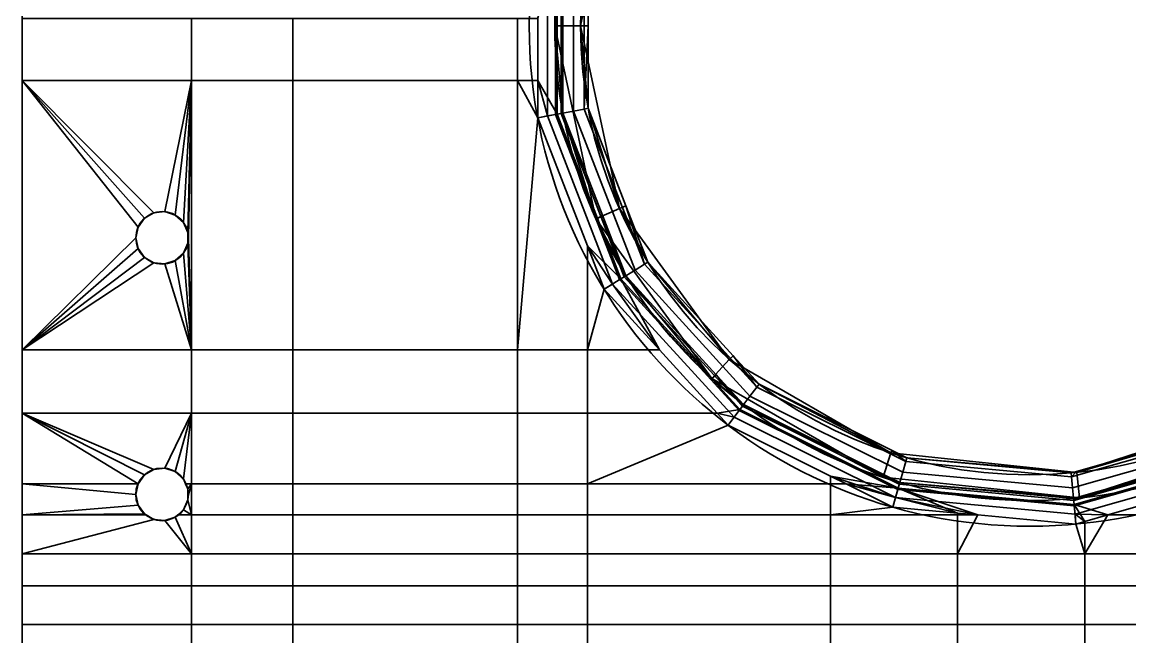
# Model space of a CAD drawing. Header units: millimetres. Extents: x 0 to 430, y 0 to 190.
# Drawn here: x 1.5 to 87.8, y 47.4 to 95.3 of the extents above; entities that cross this region are included whole.
import ezdxf

# ---------------------------------------------------------------- set-up
doc = ezdxf.new("R2010")
doc.units = ezdxf.units.MM
doc.layers.add('1', color=7, linetype='Continuous', true_color=0xffffff)

# ---------------------------------------------------------------- blocks, each defined once
blk = doc.blocks.new('UG_SURFACE_001')
at = {"layer": '1', "color": 252, "linetype": 'Continuous', "lineweight": 35}
for points in [[(43.629996, 101.798736, 5.5), (43.000001, 94.999999, 11.5), (46.198819, 110.049255, 11.5)], [(46.198819, 110.049255, 11.5), (43.000001, 94.999999, 11.5), (45.000002, 94.999999, 11.5), (48.02591, 109.235786, 11.5)], [(48.02591, 109.235786, 11.5), (45.000002, 94.999999, 11.5), (45.59594, 101.431236, 5.5)], [(42.416383, 87.974407, 3.652241), (42.416383, 102.025598, 3.652241), (41.664049, 95.571034, 3.5), (41.664049, 90.742782, 3.5)], [(41.664049, 90.742782, 1.5), (41.664049, 95.571034, 1.5), (43.16872, 101.884961, 1.804482), (43.16872, 88.115044, 1.804482)], [(43.054182, 88.093631, 4.085787), (43.054182, 101.906367, 4.085787), (42.416383, 102.025598, 3.652241), (42.416383, 87.974407, 3.652241)], [(43.480348, 88.173293, 4.734633), (43.480348, 101.826705, 4.734633), (43.054182, 101.906367, 4.085787), (43.054182, 88.093631, 4.085787)], [(43.16872, 88.115044, 1.804482), (43.16872, 101.884961, 1.804482), (44.444315, 101.646513, 2.671573), (44.444315, 88.353492, 2.671573)], [(43.629996, 101.798736, 5.5), (43.629996, 94.999999, 5.5), (43.000001, 94.999999, 11.5)], [(43.629996, 94.999999, 5.5), (43.629996, 101.798736, 5.5), (43.480348, 101.826705, 4.734633), (43.480348, 88.173293, 4.734633)], [(44.444315, 88.353492, 2.671573), (44.444315, 101.646513, 2.671573), (45.296643, 101.487182, 3.969266), (45.296643, 88.512816, 3.969266)], [(45.000002, 94.999999, 11.5), (45.59594, 94.999999, 5.5), (45.59594, 101.431236, 5.5)], [(45.296643, 88.512816, 3.969266), (45.296643, 101.487182, 3.969266), (45.59594, 101.431236, 5.5), (45.59594, 94.999999, 5.5)], [(14.704899, 95.571034, 3.5), (1.5, 95.571034, 3.5), (1.5, 90.742782, 3.5), (14.704899, 90.742782, 3.5)], [(14.704899, 90.742782, 1.5), (1.5, 90.742782, 1.5), (1.5, 95.571034, 1.5), (14.704899, 95.571034, 1.5)], [(1.5, 90.742782, 3.5), (1.5, 95.571034, 3.5), (1.5, 95.571034, 1.5), (1.5, 90.742782, 1.5)], [(22.593468, 95.571034, 3.5), (14.704899, 95.571034, 3.5), (14.704899, 90.742782, 3.5), (22.593468, 90.742782, 3.5)], [(22.593468, 90.742782, 1.5), (14.704899, 90.742782, 1.5), (14.704899, 95.571034, 1.5), (22.593468, 95.571034, 1.5)], [(40.102527, 95.571034, 3.5), (22.593468, 95.571034, 3.5), (22.593468, 90.742782, 3.5), (40.102527, 90.742782, 3.5)], [(40.102527, 90.742782, 1.5), (22.593468, 90.742782, 1.5), (22.593468, 95.571034, 1.5), (40.102527, 95.571034, 1.5)], [(41.664049, 95.571034, 3.5), (40.102527, 95.571034, 3.5), (40.102527, 90.742782, 3.5), (41.664049, 90.742782, 3.5)], [(41.664049, 90.742782, 1.5), (40.102527, 90.742782, 1.5), (40.102527, 95.571034, 1.5), (41.664049, 95.571034, 1.5)], [(46.198819, 79.950742, 11.5), (43.000001, 94.999999, 11.5), (43.629996, 88.20127, 5.5)], [(43.000001, 94.999999, 11.5), (43.629996, 94.999999, 5.5), (43.629996, 88.20127, 5.5)], [(48.02591, 80.764219, 11.5), (45.000002, 94.999999, 11.5), (43.000001, 94.999999, 11.5), (46.198819, 79.950742, 11.5)], [(43.480348, 88.173293, 4.734633), (43.629996, 88.20127, 5.5), (43.629996, 94.999999, 5.5)], [(45.59594, 88.568769, 5.5), (45.000002, 94.999999, 11.5), (48.02591, 80.764219, 11.5)], [(45.59594, 88.568769, 5.5), (45.59594, 94.999999, 5.5), (45.000002, 94.999999, 11.5)], [(45.59594, 94.999999, 5.5), (45.59594, 88.568769, 5.5), (45.296643, 88.512816, 3.969266)], [(1.5, 90.742782, 3.5), (11.032252, 79.998709, 3.5), (11.770484, 80.424927, 3.5)], [(1.5, 90.742782, 3.5), (1.5, 69.739752, 3.5), (10.353969, 78.475259, 3.5), (10.531201, 79.309069, 3.5)], [(11.770484, 80.424927, 3.5), (12.618252, 80.514029, 3.5), (14.704899, 90.742782, 3.5), (1.5, 90.742782, 3.5)], [(10.531201, 79.309069, 3.5), (11.032252, 79.998709, 3.5), (1.5, 90.742782, 3.5)], [(1.5, 90.742782, 1.5), (14.704899, 90.742782, 1.5), (12.618252, 80.514029, 1.5), (11.770484, 80.424927, 1.5)], [(1.5, 90.742782, 1.5), (11.032252, 79.998709, 1.5), (10.531201, 79.309069, 1.5)], [(11.770484, 80.424927, 1.5), (11.032252, 79.998709, 1.5), (1.5, 90.742782, 1.5)], [(10.531201, 79.309069, 1.5), (10.353969, 78.475259, 1.5), (1.5, 69.739752, 1.5), (1.5, 90.742782, 1.5)], [(1.5, 69.739752, 3.5), (1.5, 90.742782, 3.5), (1.5, 90.742782, 1.5), (1.5, 69.739752, 1.5)], [(12.618252, 80.514029, 3.5), (13.428969, 80.250613, 3.5), (14.704899, 90.742782, 3.5)], [(14.704899, 90.742782, 1.5), (13.428969, 80.250613, 1.5), (12.618252, 80.514029, 1.5)], [(14.704899, 90.742782, 3.5), (13.428969, 80.250613, 3.5), (14.062454, 79.680219, 3.5)], [(14.062454, 79.680219, 1.5), (13.428969, 80.250613, 1.5), (14.704899, 90.742782, 1.5)], [(14.062454, 79.680219, 3.5), (14.409171, 78.901477, 3.5), (14.704899, 90.742782, 3.5)], [(14.409171, 78.901477, 1.5), (14.062454, 79.680219, 1.5), (14.704899, 90.742782, 1.5)], [(14.704899, 69.739752, 3.5), (14.704899, 90.742782, 3.5), (14.409171, 78.901477, 3.5), (14.409171, 78.049041, 3.5)], [(14.453969, 78.475259, 1.5), (14.409171, 78.901477, 1.5), (14.704899, 90.742782, 1.5)], [(14.704899, 90.742782, 1.5), (14.704899, 69.739752, 1.5), (14.453969, 78.475259, 1.5)], [(22.593468, 90.742782, 3.5), (14.704899, 90.742782, 3.5), (14.704899, 69.739752, 3.5), (22.593468, 69.739752, 3.5)], [(22.593468, 69.739752, 1.5), (14.704899, 69.739752, 1.5), (14.704899, 90.742782, 1.5), (22.593468, 90.742782, 1.5)], [(40.102527, 90.742782, 3.5), (22.593468, 90.742782, 3.5), (22.593468, 69.739752, 3.5), (40.102527, 69.739752, 3.5)], [(40.102527, 69.739752, 1.5), (22.593468, 69.739752, 1.5), (22.593468, 90.742782, 1.5), (40.102527, 90.742782, 1.5)], [(41.664049, 87.83377, 3.5), (40.102527, 90.742782, 3.5), (40.102527, 69.739752, 3.5)], [(41.664049, 87.83377, 3.5), (41.664049, 90.742782, 3.5), (40.102527, 90.742782, 3.5)], [(40.102527, 69.739752, 1.5), (40.102527, 90.742782, 1.5), (41.664049, 87.83377, 1.5)], [(40.102527, 90.742782, 1.5), (41.664049, 90.742782, 1.5), (41.664049, 87.83377, 1.5)], [(41.664049, 90.742782, 3.5), (41.664049, 87.83377, 3.5), (42.416383, 87.974407, 3.652241)], [(43.16872, 88.115044, 1.804482), (41.664049, 87.83377, 1.5), (41.664049, 90.742782, 1.5)], [(45.534927, 77.841878, 1.5), (41.664049, 87.83377, 1.5), (43.16872, 88.115044, 1.804482), (48.142988, 75.274974, 1.804482)], [(48.043922, 75.213633, 4.085787), (43.054182, 88.093631, 4.085787), (42.416383, 87.974407, 3.652241), (47.492258, 74.872062, 3.652241)], [(48.412528, 75.441867, 4.734633), (43.480348, 88.173293, 4.734633), (43.054182, 88.093631, 4.085787), (48.043922, 75.213633, 4.085787)], [(48.142988, 75.274974, 1.804482), (43.16872, 88.115044, 1.804482), (44.444315, 88.353492, 2.671573), (49.246307, 75.958118, 2.671573)], [(46.744388, 80.1621, 5.5), (43.629996, 88.20127, 5.5), (43.480348, 88.173293, 4.734633), (48.412528, 75.441867, 4.734633)], [(43.629996, 88.20127, 5.5), (46.744388, 80.1621, 5.5), (46.198819, 79.950742, 11.5)], [(49.246307, 75.958118, 2.671573), (44.444315, 88.353492, 2.671573), (45.296643, 88.512816, 3.969266), (49.983524, 76.414585, 3.969266)], [(49.983524, 76.414585, 3.969266), (45.296643, 88.512816, 3.969266), (45.59594, 88.568769, 5.5), (48.541985, 80.964148, 5.5)], [(48.02591, 80.764219, 11.5), (48.541985, 80.964148, 5.5), (45.59594, 88.568769, 5.5)], [(40.102527, 69.739752, 3.5), (45.534927, 69.739752, 3.5), (45.534927, 77.841878, 3.5), (41.664049, 87.83377, 3.5)], [(41.664049, 87.83377, 1.5), (45.534927, 77.841878, 1.5), (45.534927, 69.739752, 1.5), (40.102527, 69.739752, 1.5)], [(47.492258, 74.872062, 3.652241), (42.416383, 87.974407, 3.652241), (41.664049, 87.83377, 3.5), (45.534927, 77.841878, 3.5)], [(11.770484, 80.424927, 1.5), (11.770484, 80.424927, 3.5), (11.032252, 79.998709, 3.5), (11.032252, 79.998709, 1.5)], [(12.618252, 80.514029, 1.5), (12.618252, 80.514029, 3.5), (11.770484, 80.424927, 3.5), (11.770484, 80.424927, 1.5)], [(13.428969, 80.250613, 1.5), (13.428969, 80.250613, 3.5), (12.618252, 80.514029, 3.5), (12.618252, 80.514029, 1.5)], [(46.198819, 79.950742, 11.5), (55.242166, 67.503639, 11.5), (56.580428, 68.989933, 11.5), (48.02591, 80.764219, 11.5)], [(50.242402, 76.574877, 5.5), (48.541985, 80.964148, 5.5), (48.02591, 80.764219, 11.5)], [(50.242402, 76.574877, 5.5), (48.02591, 80.764219, 11.5), (56.580428, 68.989933, 11.5)], [(48.541985, 80.964148, 5.5), (50.242402, 76.574877, 5.5), (49.983524, 76.414585, 3.969266)], [(11.032252, 79.998709, 1.5), (11.032252, 79.998709, 3.5), (10.531201, 79.309069, 3.5), (10.531201, 79.309069, 1.5)], [(14.062454, 79.680219, 1.5), (14.062454, 79.680219, 3.5), (13.428969, 80.250613, 3.5), (13.428969, 80.250613, 1.5)], [(14.409171, 78.901477, 1.5), (14.409171, 78.901477, 3.5), (14.062454, 79.680219, 3.5), (14.062454, 79.680219, 1.5)], [(46.198819, 79.950742, 11.5), (46.744388, 80.1621, 5.5), (48.541967, 75.522013, 5.5)], [(55.242166, 67.503639, 11.5), (46.198819, 79.950742, 11.5), (48.541967, 75.522013, 5.5)], [(48.412528, 75.441867, 4.734633), (48.541967, 75.522013, 5.5), (46.744388, 80.1621, 5.5)], [(10.531201, 79.309069, 1.5), (10.531201, 79.309069, 3.5), (10.353969, 78.475259, 3.5), (10.353969, 78.475259, 1.5)], [(14.409171, 78.901477, 3.5), (14.409171, 78.901477, 1.5), (14.453969, 78.475259, 1.5)], [(14.453969, 78.475259, 1.5), (14.409171, 78.049041, 3.5), (14.409171, 78.901477, 3.5)], [(10.531201, 77.64145, 3.5), (10.353969, 78.475259, 3.5), (1.5, 69.739752, 3.5)], [(1.5, 69.739752, 1.5), (10.353969, 78.475259, 1.5), (10.531201, 77.64145, 1.5)], [(10.353969, 78.475259, 1.5), (10.353969, 78.475259, 3.5), (10.531201, 77.64145, 3.5), (10.531201, 77.64145, 1.5)], [(14.409171, 78.049041, 3.5), (14.062454, 77.270299, 3.5), (14.704899, 69.739752, 3.5)], [(14.704899, 69.739752, 1.5), (14.062454, 77.270299, 1.5), (14.409171, 78.049041, 1.5)], [(14.062454, 77.270299, 1.5), (14.062454, 77.270299, 3.5), (14.409171, 78.049041, 3.5), (14.409171, 78.049041, 1.5)], [(14.704899, 69.739752, 1.5), (14.409171, 78.049041, 1.5), (14.453969, 78.475259, 1.5)], [(14.453969, 78.475259, 1.5), (14.409171, 78.049041, 1.5), (14.409171, 78.049041, 3.5)], [(45.534927, 77.841878, 3.5), (46.841532, 74.469149, 3.5), (47.492258, 74.872062, 3.652241)], [(48.142988, 75.274974, 1.804482), (46.841532, 74.469149, 1.5), (45.534927, 77.841878, 1.5)], [(46.841532, 74.469149, 3.5), (45.534927, 77.841878, 3.5), (45.534927, 69.739752, 3.5)], [(45.534927, 69.739752, 1.5), (45.534927, 77.841878, 1.5), (46.841532, 74.469149, 1.5)], [(1.5, 69.739752, 3.5), (11.032252, 76.951817, 3.5), (10.531201, 77.64145, 3.5)], [(10.531201, 77.64145, 1.5), (11.032252, 76.951817, 1.5), (1.5, 69.739752, 1.5)], [(11.770484, 76.525599, 3.5), (11.032252, 76.951817, 3.5), (1.5, 69.739752, 3.5)], [(1.5, 69.739752, 1.5), (11.032252, 76.951817, 1.5), (11.770484, 76.525599, 1.5)], [(10.531201, 77.64145, 1.5), (10.531201, 77.64145, 3.5), (11.032252, 76.951817, 3.5), (11.032252, 76.951817, 1.5)], [(11.032252, 76.951817, 1.5), (11.032252, 76.951817, 3.5), (11.770484, 76.525599, 3.5), (11.770484, 76.525599, 1.5)], [(14.704899, 69.739752, 3.5), (14.062454, 77.270299, 3.5), (13.428969, 76.699913, 3.5)], [(13.428969, 76.699913, 1.5), (14.062454, 77.270299, 1.5), (14.704899, 69.739752, 1.5)], [(13.428969, 76.699913, 1.5), (13.428969, 76.699913, 3.5), (14.062454, 77.270299, 3.5), (14.062454, 77.270299, 1.5)], [(1.5, 69.739752, 3.5), (14.704899, 69.739752, 3.5), (12.618252, 76.43649, 3.5), (11.770484, 76.525599, 3.5)], [(11.770484, 76.525599, 1.5), (12.618252, 76.43649, 1.5), (14.704899, 69.739752, 1.5), (1.5, 69.739752, 1.5)], [(11.770484, 76.525599, 1.5), (11.770484, 76.525599, 3.5), (12.618252, 76.43649, 3.5), (12.618252, 76.43649, 1.5)], [(14.704899, 69.739752, 3.5), (13.428969, 76.699913, 3.5), (12.618252, 76.43649, 3.5)], [(14.704899, 69.739752, 1.5), (12.618252, 76.43649, 1.5), (13.428969, 76.699913, 1.5)], [(12.618252, 76.43649, 1.5), (12.618252, 76.43649, 3.5), (13.428969, 76.699913, 3.5), (13.428969, 76.699913, 1.5)], [(57.419721, 65.098882, 1.804482), (48.142988, 75.274974, 1.804482), (49.246307, 75.958118, 2.671573), (58.201756, 66.13446, 2.671573)], [(58.201756, 66.13446, 2.671573), (49.246307, 75.958118, 2.671573), (49.983524, 76.414585, 3.969266), (58.724295, 66.826418, 3.969266)], [(58.724295, 66.826418, 3.969266), (49.983524, 76.414585, 3.969266), (50.242402, 76.574877, 5.5), (56.895308, 69.276981, 5.5)], [(56.580428, 68.989933, 11.5), (56.895308, 69.276981, 5.5), (50.242402, 76.574877, 5.5)], [(51.152941, 69.739752, 1.5), (46.841532, 74.469149, 1.5), (48.142988, 75.274974, 1.804482)], [(57.349503, 65.005898, 4.085787), (48.043922, 75.213633, 4.085787), (47.492258, 74.872062, 3.652241), (56.958485, 64.488105, 3.652241)], [(57.610773, 65.351874, 4.734633), (48.412528, 75.441867, 4.734633), (48.043922, 75.213633, 4.085787), (57.349503, 65.005898, 4.085787)], [(55.65428, 64.802021, 1.5), (51.152941, 69.739752, 1.5), (48.142988, 75.274974, 1.804482), (57.419721, 65.098882, 1.804482)], [(55.575039, 67.807093, 5.5), (48.541967, 75.522013, 5.5), (48.412528, 75.441867, 4.734633), (57.610773, 65.351874, 4.734633)], [(48.541967, 75.522013, 5.5), (55.575039, 67.807093, 5.5), (55.242166, 67.503639, 11.5)], [(45.534927, 69.739752, 3.5), (51.152941, 69.739752, 3.5), (46.841532, 74.469149, 3.5)], [(46.841532, 74.469149, 1.5), (51.152941, 69.739752, 1.5), (45.534927, 69.739752, 1.5)], [(47.492258, 74.872062, 3.652241), (46.841532, 74.469149, 3.5), (51.152941, 69.739752, 3.5)], [(56.958485, 64.488105, 3.652241), (47.492258, 74.872062, 3.652241), (51.152941, 69.739752, 3.5), (55.65428, 64.802021, 3.5)], [(14.704899, 69.739752, 3.5), (1.5, 69.739752, 3.5), (1.5, 64.802021, 3.5), (14.704899, 64.802021, 3.5)], [(14.704899, 64.802021, 1.5), (1.5, 64.802021, 1.5), (1.5, 69.739752, 1.5), (14.704899, 69.739752, 1.5)], [(1.5, 64.802021, 3.5), (1.5, 69.739752, 3.5), (1.5, 69.739752, 1.5), (1.5, 64.802021, 1.5)], [(22.593468, 69.739752, 3.5), (14.704899, 69.739752, 3.5), (14.704899, 64.802021, 3.5), (22.593468, 64.802021, 3.5)], [(22.593468, 64.802021, 1.5), (14.704899, 64.802021, 1.5), (14.704899, 69.739752, 1.5), (22.593468, 69.739752, 1.5)], [(40.102527, 69.739752, 3.5), (22.593468, 69.739752, 3.5), (22.593468, 64.802021, 3.5), (40.102527, 64.802021, 3.5)], [(40.102527, 64.802021, 1.5), (22.593468, 64.802021, 1.5), (22.593468, 69.739752, 1.5), (40.102527, 69.739752, 1.5)], [(45.534927, 69.739752, 3.5), (40.102527, 69.739752, 3.5), (40.102527, 64.802021, 3.5), (45.534927, 64.802021, 3.5)], [(45.534927, 64.802021, 1.5), (40.102527, 64.802021, 1.5), (40.102527, 69.739752, 1.5), (45.534927, 69.739752, 1.5)], [(51.152941, 69.739752, 3.5), (45.534927, 69.739752, 3.5), (45.534927, 64.802021, 3.5), (55.65428, 64.802021, 3.5)], [(55.65428, 64.802021, 1.5), (45.534927, 64.802021, 1.5), (45.534927, 69.739752, 1.5), (51.152941, 69.739752, 1.5)], [(58.907788, 67.069396, 5.5), (56.895308, 69.276981, 5.5), (56.580428, 68.989933, 11.5)], [(56.895308, 69.276981, 5.5), (58.907788, 67.069396, 5.5), (58.724295, 66.826418, 3.969266)], [(69.184408, 61.713021, 11.5), (56.580428, 68.989933, 11.5), (55.242166, 67.503639, 11.5), (68.566374, 59.81091, 11.5)], [(58.907788, 67.069396, 5.5), (56.580428, 68.989933, 11.5), (69.184408, 61.713021, 11.5)], [(55.242166, 67.503639, 11.5), (55.575039, 67.807093, 5.5), (57.702519, 65.473363, 5.5)], [(68.566374, 59.81091, 11.5), (55.242166, 67.503639, 11.5), (57.702519, 65.473363, 5.5)], [(57.610773, 65.351874, 4.734633), (57.702519, 65.473363, 5.5), (55.575039, 67.807093, 5.5)], [(70.101179, 60.209252, 2.671573), (58.201756, 66.13446, 2.671573), (58.724295, 66.826418, 3.969266), (70.338473, 61.043244, 3.969266)], [(70.338473, 61.043244, 3.969266), (58.724295, 66.826418, 3.969266), (58.907788, 67.069396, 5.5), (69.279857, 61.904721, 5.5)], [(69.184408, 61.713021, 11.5), (69.279857, 61.904721, 5.5), (58.907788, 67.069396, 5.5)], [(69.746047, 58.961097, 1.804482), (57.419721, 65.098882, 1.804482), (58.201756, 66.13446, 2.671573), (70.101179, 60.209252, 2.671573)], [(14.704899, 64.802021, 3.5), (1.5, 64.802021, 3.5), (11.767676, 60.424928, 3.5), (12.615445, 60.514033, 3.5)], [(1.5, 64.802021, 3.5), (1.5, 59.30049, 3.5), (10.526569, 59.30049, 3.5), (10.528393, 59.309073, 3.5)], [(10.528393, 59.309073, 3.5), (11.029444, 59.99871, 3.5), (1.5, 64.802021, 3.5)], [(11.029444, 59.99871, 3.5), (11.767676, 60.424928, 3.5), (1.5, 64.802021, 3.5)], [(1.5, 64.802021, 1.5), (11.029444, 59.99871, 1.5), (10.528393, 59.309073, 1.5)], [(1.5, 64.802021, 1.5), (11.767676, 60.424928, 1.5), (11.029444, 59.99871, 1.5)], [(12.615445, 60.514033, 1.5), (11.767676, 60.424928, 1.5), (1.5, 64.802021, 1.5), (14.704899, 64.802021, 1.5)], [(10.528393, 59.309073, 1.5), (10.526569, 59.30049, 1.5), (1.5, 59.30049, 1.5), (1.5, 64.802021, 1.5)], [(1.5, 59.30049, 3.5), (1.5, 64.802021, 3.5), (1.5, 64.802021, 1.5), (1.5, 59.30049, 1.5)], [(12.615445, 60.514033, 3.5), (13.426161, 60.250614, 3.5), (14.704899, 64.802021, 3.5)], [(14.704899, 64.802021, 1.5), (13.426161, 60.250614, 1.5), (12.615445, 60.514033, 1.5)], [(14.704899, 64.802021, 3.5), (13.426161, 60.250614, 3.5), (14.059646, 59.68022, 3.5)], [(14.059646, 59.68022, 1.5), (13.426161, 60.250614, 1.5), (14.704899, 64.802021, 1.5)], [(14.059646, 59.68022, 3.5), (14.228714, 59.30049, 3.5), (14.704899, 59.30049, 3.5), (14.704899, 64.802021, 3.5)], [(14.704899, 64.802021, 1.5), (14.704899, 59.30049, 1.5), (14.228714, 59.30049, 1.5), (14.059646, 59.68022, 1.5)], [(22.593468, 64.802021, 3.5), (14.704899, 64.802021, 3.5), (14.704899, 59.30049, 3.5), (22.593468, 59.30049, 3.5)], [(22.593468, 59.30049, 1.5), (14.704899, 59.30049, 1.5), (14.704899, 64.802021, 1.5), (22.593468, 64.802021, 1.5)], [(40.102527, 64.802021, 3.5), (22.593468, 64.802021, 3.5), (22.593468, 59.30049, 3.5), (40.102527, 59.30049, 3.5)], [(40.102527, 59.30049, 1.5), (22.593468, 59.30049, 1.5), (22.593468, 64.802021, 1.5), (40.102527, 64.802021, 1.5)], [(45.534927, 64.802021, 3.5), (40.102527, 64.802021, 3.5), (40.102527, 59.30049, 3.5), (45.534927, 59.30049, 3.5)], [(45.534927, 59.30049, 1.5), (40.102527, 59.30049, 1.5), (40.102527, 64.802021, 1.5), (45.534927, 64.802021, 1.5)], [(56.49725, 63.877329, 3.5), (55.65428, 64.802021, 3.5), (45.534927, 64.802021, 3.5), (45.534927, 59.30049, 3.5)], [(45.534927, 59.30049, 1.5), (45.534927, 64.802021, 1.5), (55.65428, 64.802021, 1.5), (56.49725, 63.877329, 1.5)], [(57.419721, 65.098882, 1.804482), (56.49725, 63.877329, 1.5), (55.65428, 64.802021, 1.5)], [(55.65428, 64.802021, 3.5), (56.49725, 63.877329, 3.5), (56.958485, 64.488105, 3.652241)], [(64.467095, 59.908818, 1.5), (56.49725, 63.877329, 1.5), (57.419721, 65.098882, 1.804482), (69.746047, 58.961097, 1.804482)], [(69.714159, 58.849026, 4.085787), (57.349503, 65.005898, 4.085787), (56.958485, 64.488105, 3.652241), (69.536597, 58.22495, 3.652241)], [(69.832809, 59.266023, 4.734633), (57.610773, 65.351874, 4.734633), (57.349503, 65.005898, 4.085787), (69.714159, 58.849026, 4.085787)], [(68.667278, 60.013559, 5.5), (57.702519, 65.473363, 5.5), (57.610773, 65.351874, 4.734633), (69.832809, 59.266023, 4.734633)], [(57.702519, 65.473363, 5.5), (68.667278, 60.013559, 5.5), (68.566374, 59.81091, 11.5)], [(45.534927, 59.30049, 3.5), (64.467095, 59.30049, 3.5), (64.467095, 59.908818, 3.5), (56.49725, 63.877329, 3.5)], [(56.49725, 63.877329, 1.5), (64.467095, 59.908818, 1.5), (64.467095, 59.30049, 1.5), (45.534927, 59.30049, 1.5)], [(69.536597, 58.22495, 3.652241), (56.958485, 64.488105, 3.652241), (56.49725, 63.877329, 3.5), (64.467095, 59.908818, 3.5)], [(83.86755, 58.202691, 11.5), (98.499998, 62.957063, 11.5), (97.499996, 64.689107, 11.5), (83.658494, 60.191732, 11.5)], [(83.658494, 60.191732, 11.5), (97.499996, 64.689107, 11.5), (95.600843, 63.669287, 5.5)], [(83.637528, 60.265429, 5.5), (95.600843, 63.669287, 5.5), (95.736563, 63.396722, 3.969266), (83.257489, 59.846122, 3.969266)], [(96.123055, 62.620535, 2.671573), (83.337493, 58.98273, 2.671573), (83.257489, 59.846122, 3.969266), (95.736563, 63.396722, 3.969266)], [(95.600843, 63.669287, 5.5), (83.637528, 60.265429, 5.5), (83.658494, 60.191732, 11.5)], [(96.701488, 61.458889, 1.804482), (83.457224, 57.690572, 1.804482), (83.337493, 58.98273, 2.671573), (96.123055, 62.620535, 2.671573)], [(96.49232, 61.878957, 5.5), (98.499998, 62.957063, 11.5), (83.86755, 58.202691, 11.5)], [(68.566374, 59.81091, 11.5), (83.86755, 58.202691, 11.5), (83.658494, 60.191732, 11.5), (69.184408, 61.713021, 11.5)], [(70.421793, 61.336104, 5.5), (69.279857, 61.904721, 5.5), (69.184408, 61.713021, 11.5)], [(70.421793, 61.336104, 5.5), (69.184408, 61.713021, 11.5), (83.658494, 60.191732, 11.5)], [(69.279857, 61.904721, 5.5), (70.421793, 61.336104, 5.5), (70.338473, 61.043244, 3.969266)], [(83.257489, 59.846122, 3.969266), (70.338473, 61.043244, 3.969266), (70.421793, 61.336104, 5.5), (83.229393, 60.149305, 5.5)], [(83.658494, 60.191732, 11.5), (83.229393, 60.149305, 5.5), (70.421793, 61.336104, 5.5)], [(83.427973, 58.006246, 4.734633), (96.56018, 61.742678, 4.734633), (96.49232, 61.878957, 5.5), (83.845384, 58.280595, 5.5)], [(96.56018, 61.742678, 4.734633), (83.427973, 58.006246, 4.734633), (83.467975, 57.574548, 4.085787), (96.753426, 61.354585, 4.085787)], [(94.200917, 59.183024, 1.5), (86.086556, 56.87429, 1.5), (83.457224, 57.690572, 1.804482), (96.701488, 61.458889, 1.804482)], [(96.753426, 61.354585, 4.085787), (83.467975, 57.574548, 4.085787), (83.527848, 56.928471, 3.652241), (97.042643, 60.77376, 3.652241)], [(83.86755, 58.202691, 11.5), (83.845384, 58.280595, 5.5), (96.49232, 61.878957, 5.5)], [(11.767676, 60.424928, 1.5), (11.767676, 60.424928, 3.5), (11.029444, 59.99871, 3.5), (11.029444, 59.99871, 1.5)], [(12.615445, 60.514033, 1.5), (12.615445, 60.514033, 3.5), (11.767676, 60.424928, 3.5), (11.767676, 60.424928, 1.5)], [(13.426161, 60.250614, 1.5), (13.426161, 60.250614, 3.5), (12.615445, 60.514033, 3.5), (12.615445, 60.514033, 1.5)], [(83.337493, 58.98273, 2.671573), (70.101179, 60.209252, 2.671573), (70.338473, 61.043244, 3.969266), (83.257489, 59.846122, 3.969266)], [(86.086556, 56.87429, 3.5), (94.200917, 59.183024, 3.5), (97.042643, 60.77376, 3.652241), (83.527848, 56.928471, 3.652241)], [(11.029444, 59.99871, 1.5), (11.029444, 59.99871, 3.5), (10.528393, 59.309073, 3.5), (10.528393, 59.309073, 1.5)], [(14.059646, 59.68022, 1.5), (14.059646, 59.68022, 3.5), (13.426161, 60.250614, 3.5), (13.426161, 60.250614, 1.5)], [(14.228714, 59.30049, 3.5), (14.059646, 59.68022, 3.5), (14.059646, 59.68022, 1.5), (14.228714, 59.30049, 1.5)], [(64.467095, 59.908818, 3.5), (65.688781, 59.30049, 3.5), (69.536597, 58.22495, 3.652241)], [(65.688781, 59.30049, 1.5), (64.467095, 59.908818, 1.5), (69.746047, 58.961097, 1.804482)], [(64.467095, 59.908818, 3.5), (64.467095, 59.30049, 3.5), (65.688781, 59.30049, 3.5)], [(65.688781, 59.30049, 1.5), (64.467095, 59.30049, 1.5), (64.467095, 59.908818, 1.5)], [(68.566374, 59.81091, 11.5), (68.667278, 60.013559, 5.5), (69.874473, 59.41245, 5.5)], [(83.86755, 58.202691, 11.5), (68.566374, 59.81091, 11.5), (69.874473, 59.41245, 5.5)], [(69.832809, 59.266023, 4.734633), (69.874473, 59.41245, 5.5), (68.667278, 60.013559, 5.5)], [(83.457224, 57.690572, 1.804482), (69.746047, 58.961097, 1.804482), (70.101179, 60.209252, 2.671573), (83.337493, 58.98273, 2.671573)], [(83.658494, 60.191732, 11.5), (83.637528, 60.265429, 5.5), (83.229393, 60.149305, 5.5)], [(83.257489, 59.846122, 3.969266), (83.229393, 60.149305, 5.5), (83.637528, 60.265429, 5.5)], [(10.528393, 57.64145, 3.5), (10.351161, 58.475263, 3.5), (1.5, 59.30049, 3.5), (1.5, 56.87429, 3.5)], [(10.351161, 58.475263, 3.5), (10.526569, 59.30049, 3.5), (1.5, 59.30049, 3.5)], [(1.5, 56.87429, 1.5), (1.5, 59.30049, 1.5), (10.351161, 58.475263, 1.5), (10.528393, 57.64145, 1.5)], [(1.5, 59.30049, 1.5), (10.526569, 59.30049, 1.5), (10.351161, 58.475263, 1.5)], [(1.5, 56.87429, 3.5), (1.5, 59.30049, 3.5), (1.5, 59.30049, 1.5), (1.5, 56.87429, 1.5)], [(10.526569, 59.30049, 3.5), (10.351161, 58.475263, 3.5), (10.351161, 58.475263, 1.5), (10.526569, 59.30049, 1.5)], [(10.526569, 59.30049, 1.5), (10.528393, 59.309073, 1.5), (10.528393, 59.309073, 3.5), (10.526569, 59.30049, 3.5)], [(14.704899, 59.30049, 3.5), (14.228714, 59.30049, 3.5), (14.406364, 58.901481, 3.5)], [(14.406364, 58.901481, 1.5), (14.228714, 59.30049, 1.5), (14.704899, 59.30049, 1.5)], [(14.228714, 59.30049, 1.5), (14.406364, 58.901481, 1.5), (14.406364, 58.901481, 3.5), (14.228714, 59.30049, 3.5)], [(14.704899, 56.87429, 3.5), (14.704899, 59.30049, 3.5), (14.406364, 58.901481, 3.5), (14.406364, 58.049042, 3.5)], [(14.704899, 59.30049, 1.5), (14.704899, 56.87429, 1.5), (14.406364, 58.049042, 1.5), (14.451161, 58.475263, 1.5)], [(14.451161, 58.475263, 1.5), (14.406364, 58.901481, 1.5), (14.704899, 59.30049, 1.5)], [(14.406364, 58.901481, 3.5), (14.406364, 58.901481, 1.5), (14.451161, 58.475263, 1.5)], [(14.451161, 58.475263, 1.5), (14.406364, 58.049042, 3.5), (14.406364, 58.901481, 3.5)], [(22.593468, 59.30049, 3.5), (14.704899, 59.30049, 3.5), (14.704899, 56.87429, 3.5), (22.593468, 56.87429, 3.5)], [(22.593468, 56.87429, 1.5), (14.704899, 56.87429, 1.5), (14.704899, 59.30049, 1.5), (22.593468, 59.30049, 1.5)], [(40.102527, 59.30049, 3.5), (22.593468, 59.30049, 3.5), (22.593468, 56.87429, 3.5), (40.102527, 56.87429, 3.5)], [(40.102527, 56.87429, 1.5), (22.593468, 56.87429, 1.5), (22.593468, 59.30049, 1.5), (40.102527, 59.30049, 1.5)], [(45.534927, 59.30049, 3.5), (40.102527, 59.30049, 3.5), (40.102527, 56.87429, 3.5), (45.534927, 56.87429, 3.5)], [(45.534927, 56.87429, 1.5), (40.102527, 56.87429, 1.5), (40.102527, 59.30049, 1.5), (45.534927, 59.30049, 1.5)], [(64.467095, 59.30049, 3.5), (45.534927, 59.30049, 3.5), (45.534927, 56.87429, 3.5), (64.467095, 56.87429, 3.5)], [(64.467095, 56.87429, 1.5), (45.534927, 56.87429, 1.5), (45.534927, 59.30049, 1.5), (64.467095, 59.30049, 1.5)], [(69.327146, 57.488799, 3.5), (65.688781, 59.30049, 3.5), (64.467095, 59.30049, 3.5), (64.467095, 56.87429, 3.5)], [(64.467095, 56.87429, 1.5), (64.467095, 59.30049, 1.5), (65.688781, 59.30049, 1.5), (69.327146, 57.488799, 1.5)], [(65.688781, 59.30049, 3.5), (69.327146, 57.488799, 3.5), (69.536597, 58.22495, 3.652241)], [(69.746047, 58.961097, 1.804482), (69.327146, 57.488799, 1.5), (65.688781, 59.30049, 1.5)], [(74.371278, 57.021391, 1.5), (69.327146, 57.488799, 1.5), (69.746047, 58.961097, 1.804482)], [(83.467975, 57.574548, 4.085787), (69.714159, 58.849026, 4.085787), (69.536597, 58.22495, 3.652241), (83.527848, 56.928471, 3.652241)], [(83.427973, 58.006246, 4.734633), (69.832809, 59.266023, 4.734633), (69.714159, 58.849026, 4.085787), (83.467975, 57.574548, 4.085787)], [(69.746047, 58.961097, 1.804482), (83.457224, 57.690572, 1.804482), (83.598465, 56.166366, 1.5), (75.958759, 56.87429, 1.5)], [(75.958759, 56.87429, 1.5), (74.371278, 57.021391, 1.5), (69.746047, 58.961097, 1.804482)], [(83.413929, 58.157835, 5.5), (69.874473, 59.41245, 5.5), (69.832809, 59.266023, 4.734633), (83.427973, 58.006246, 4.734633)], [(69.874473, 59.41245, 5.5), (83.413929, 58.157835, 5.5), (83.86755, 58.202691, 11.5)], [(86.086556, 56.87429, 3.5), (94.200917, 56.87429, 3.5), (94.200917, 59.183024, 3.5)], [(94.200917, 59.183024, 1.5), (94.200917, 56.87429, 1.5), (86.086556, 56.87429, 1.5)], [(10.351161, 58.475263, 1.5), (10.351161, 58.475263, 3.5), (10.528393, 57.64145, 3.5), (10.528393, 57.64145, 1.5)], [(14.704899, 56.87429, 3.5), (14.406364, 58.049042, 3.5), (14.059646, 57.270303, 3.5)], [(14.704899, 56.87429, 1.5), (14.059646, 57.270303, 1.5), (14.406364, 58.049042, 1.5)], [(14.059646, 57.270303, 1.5), (14.059646, 57.270303, 3.5), (14.406364, 58.049042, 3.5), (14.406364, 58.049042, 1.5)], [(14.451161, 58.475263, 1.5), (14.406364, 58.049042, 1.5), (14.406364, 58.049042, 3.5)], [(69.536597, 58.22495, 3.652241), (69.327146, 57.488799, 3.5), (74.371278, 57.021391, 3.5)], [(69.536597, 58.22495, 3.652241), (74.371278, 57.021391, 3.5), (75.958759, 56.87429, 3.5)], [(75.958759, 56.87429, 3.5), (83.598465, 56.166366, 3.5), (83.527848, 56.928471, 3.652241), (69.536597, 58.22495, 3.652241)], [(83.413929, 58.157835, 5.5), (83.845384, 58.280595, 5.5), (83.86755, 58.202691, 11.5)], [(83.845384, 58.280595, 5.5), (83.413929, 58.157835, 5.5), (83.427973, 58.006246, 4.734633)], [(11.029444, 56.951813, 3.5), (10.528393, 57.64145, 3.5), (1.5, 56.87429, 3.5)], [(1.5, 56.87429, 1.5), (10.528393, 57.64145, 1.5), (11.029444, 56.951813, 1.5)], [(10.528393, 57.64145, 1.5), (10.528393, 57.64145, 3.5), (11.029444, 56.951813, 3.5), (11.029444, 56.951813, 1.5)], [(14.059646, 57.270303, 3.5), (13.619831, 56.87429, 3.5), (14.704899, 56.87429, 3.5)], [(14.704899, 56.87429, 1.5), (13.619831, 56.87429, 1.5), (14.059646, 57.270303, 1.5)], [(13.619831, 56.87429, 3.5), (14.059646, 57.270303, 3.5), (14.059646, 57.270303, 1.5), (13.619831, 56.87429, 1.5)], [(64.467095, 56.87429, 3.5), (74.371278, 56.87429, 3.5), (74.371278, 57.021391, 3.5), (69.327146, 57.488799, 3.5)], [(69.327146, 57.488799, 1.5), (74.371278, 57.021391, 1.5), (74.371278, 56.87429, 1.5), (64.467095, 56.87429, 1.5)], [(74.371278, 57.021391, 3.5), (74.371278, 56.87429, 3.5), (75.958759, 56.87429, 3.5)], [(75.958759, 56.87429, 1.5), (74.371278, 56.87429, 1.5), (74.371278, 57.021391, 1.5)], [(83.457224, 57.690572, 1.804482), (86.086556, 56.87429, 1.5), (84.296733, 56.365043, 1.5)], [(84.296733, 56.365043, 1.5), (83.598465, 56.166366, 1.5), (83.457224, 57.690572, 1.804482)], [(1.5, 56.87429, 3.5), (11.16372, 56.87429, 3.5), (11.029444, 56.951813, 3.5)], [(11.029444, 56.951813, 1.5), (11.16372, 56.87429, 1.5), (1.5, 56.87429, 1.5)], [(11.767676, 56.525595, 3.5), (11.16372, 56.87429, 3.5), (1.5, 56.87429, 3.5), (1.5, 53.849254, 3.5)], [(1.5, 53.849254, 1.5), (1.5, 56.87429, 1.5), (11.16372, 56.87429, 1.5), (11.767676, 56.525595, 1.5)], [(1.5, 53.849254, 3.5), (1.5, 56.87429, 3.5), (1.5, 56.87429, 1.5), (1.5, 53.849254, 1.5)], [(12.615445, 56.43649, 3.5), (11.767676, 56.525595, 3.5), (1.5, 53.849254, 3.5), (14.704899, 53.849254, 3.5)], [(14.704899, 53.849254, 1.5), (1.5, 53.849254, 1.5), (11.767676, 56.525595, 1.5), (12.615445, 56.43649, 1.5)], [(11.16372, 56.87429, 1.5), (11.029444, 56.951813, 1.5), (11.029444, 56.951813, 3.5), (11.16372, 56.87429, 3.5)], [(11.16372, 56.87429, 3.5), (11.767676, 56.525595, 3.5), (11.767676, 56.525595, 1.5), (11.16372, 56.87429, 1.5)], [(11.767676, 56.525595, 1.5), (11.767676, 56.525595, 3.5), (12.615445, 56.43649, 3.5), (12.615445, 56.43649, 1.5)], [(14.704899, 53.849254, 3.5), (13.426161, 56.699909, 3.5), (12.615445, 56.43649, 3.5)], [(12.615445, 56.43649, 1.5), (13.426161, 56.699909, 1.5), (14.704899, 53.849254, 1.5)], [(12.615445, 56.43649, 1.5), (12.615445, 56.43649, 3.5), (13.426161, 56.699909, 3.5), (13.426161, 56.699909, 1.5)], [(14.704899, 53.849254, 3.5), (14.704899, 56.87429, 3.5), (13.619831, 56.87429, 3.5), (13.426161, 56.699909, 3.5)], [(13.426161, 56.699909, 1.5), (13.619831, 56.87429, 1.5), (14.704899, 56.87429, 1.5), (14.704899, 53.849254, 1.5)], [(13.619831, 56.87429, 1.5), (13.426161, 56.699909, 1.5), (13.426161, 56.699909, 3.5), (13.619831, 56.87429, 3.5)], [(22.593468, 56.87429, 3.5), (14.704899, 56.87429, 3.5), (14.704899, 53.849254, 3.5), (22.593468, 53.849254, 3.5)], [(22.593468, 53.849254, 1.5), (14.704899, 53.849254, 1.5), (14.704899, 56.87429, 1.5), (22.593468, 56.87429, 1.5)], [(40.102527, 56.87429, 3.5), (22.593468, 56.87429, 3.5), (22.593468, 53.849254, 3.5), (40.102527, 53.849254, 3.5)], [(40.102527, 53.849254, 1.5), (22.593468, 53.849254, 1.5), (22.593468, 56.87429, 1.5), (40.102527, 56.87429, 1.5)], [(45.534927, 56.87429, 3.5), (40.102527, 56.87429, 3.5), (40.102527, 53.849254, 3.5), (45.534927, 53.849254, 3.5)], [(45.534927, 53.849254, 1.5), (40.102527, 53.849254, 1.5), (40.102527, 56.87429, 1.5), (45.534927, 56.87429, 1.5)], [(64.467095, 56.87429, 3.5), (45.534927, 56.87429, 3.5), (45.534927, 53.849254, 3.5), (64.467095, 53.849254, 3.5)], [(64.467095, 53.849254, 1.5), (45.534927, 53.849254, 1.5), (45.534927, 56.87429, 1.5), (64.467095, 56.87429, 1.5)], [(74.371278, 56.87429, 3.5), (64.467095, 56.87429, 3.5), (64.467095, 53.849254, 3.5), (74.371278, 53.849254, 3.5)], [(74.371278, 53.849254, 1.5), (64.467095, 53.849254, 1.5), (64.467095, 56.87429, 1.5), (74.371278, 56.87429, 1.5)], [(74.371278, 53.849254, 3.5), (84.296733, 53.849254, 3.5), (83.598465, 56.166366, 3.5), (75.958759, 56.87429, 3.5)], [(75.958759, 56.87429, 3.5), (74.371278, 56.87429, 3.5), (74.371278, 53.849254, 3.5)], [(74.371278, 53.849254, 1.5), (74.371278, 56.87429, 1.5), (75.958759, 56.87429, 1.5)], [(75.958759, 56.87429, 1.5), (83.598465, 56.166366, 1.5), (84.296733, 53.849254, 1.5), (74.371278, 53.849254, 1.5)], [(83.527848, 56.928471, 3.652241), (83.598465, 56.166366, 3.5), (84.296733, 56.365043, 3.5)], [(84.296733, 56.365043, 3.5), (86.086556, 56.87429, 3.5), (83.527848, 56.928471, 3.652241)], [(84.296733, 53.849254, 3.5), (84.296733, 56.365043, 3.5), (83.598465, 56.166366, 3.5)], [(83.598465, 56.166366, 1.5), (84.296733, 56.365043, 1.5), (84.296733, 53.849254, 1.5)], [(84.296733, 53.849254, 3.5), (94.200917, 53.849254, 3.5), (94.200917, 56.87429, 3.5), (86.086556, 56.87429, 3.5)], [(86.086556, 56.87429, 3.5), (84.296733, 56.365043, 3.5), (84.296733, 53.849254, 3.5)], [(84.296733, 53.849254, 1.5), (84.296733, 56.365043, 1.5), (86.086556, 56.87429, 1.5)], [(86.086556, 56.87429, 1.5), (94.200917, 56.87429, 1.5), (94.200917, 53.849254, 1.5), (84.296733, 53.849254, 1.5)], [(14.704899, 53.849254, 3.5), (1.5, 53.849254, 3.5), (1.5, 51.337224, 3.5), (14.704899, 51.337224, 3.5)], [(14.704899, 51.337224, 1.5), (1.5, 51.337224, 1.5), (1.5, 53.849254, 1.5), (14.704899, 53.849254, 1.5)], [(1.5, 51.337224, 3.5), (1.5, 53.849254, 3.5), (1.5, 53.849254, 1.5), (1.5, 51.337224, 1.5)], [(22.593468, 53.849254, 3.5), (14.704899, 53.849254, 3.5), (14.704899, 51.337224, 3.5), (22.593468, 51.337224, 3.5)], [(22.593468, 51.337224, 1.5), (14.704899, 51.337224, 1.5), (14.704899, 53.849254, 1.5), (22.593468, 53.849254, 1.5)], [(40.102527, 53.849254, 3.5), (22.593468, 53.849254, 3.5), (22.593468, 51.337224, 3.5), (40.102527, 51.337224, 3.5)], [(40.102527, 51.337224, 1.5), (22.593468, 51.337224, 1.5), (22.593468, 53.849254, 1.5), (40.102527, 53.849254, 1.5)], [(45.534927, 53.849254, 3.5), (40.102527, 53.849254, 3.5), (40.102527, 51.337224, 3.5), (45.534927, 51.337224, 3.5)], [(45.534927, 51.337224, 1.5), (40.102527, 51.337224, 1.5), (40.102527, 53.849254, 1.5), (45.534927, 53.849254, 1.5)], [(64.467095, 53.849254, 3.5), (45.534927, 53.849254, 3.5), (45.534927, 51.337224, 3.5), (64.467095, 51.337224, 3.5)], [(64.467095, 51.337224, 1.5), (45.534927, 51.337224, 1.5), (45.534927, 53.849254, 1.5), (64.467095, 53.849254, 1.5)], [(74.371278, 53.849254, 3.5), (64.467095, 53.849254, 3.5), (64.467095, 51.337224, 3.5), (74.371278, 51.337224, 3.5)], [(74.371278, 51.337224, 1.5), (64.467095, 51.337224, 1.5), (64.467095, 53.849254, 1.5), (74.371278, 53.849254, 1.5)], [(84.296733, 53.849254, 3.5), (74.371278, 53.849254, 3.5), (74.371278, 51.337224, 3.5), (84.296733, 51.337224, 3.5)], [(84.296733, 51.337224, 1.5), (74.371278, 51.337224, 1.5), (74.371278, 53.849254, 1.5), (84.296733, 53.849254, 1.5)], [(94.200917, 53.849254, 3.5), (84.296733, 53.849254, 3.5), (84.296733, 51.337224, 3.5), (94.200917, 51.337224, 3.5)], [(94.200917, 51.337224, 1.5), (84.296733, 51.337224, 1.5), (84.296733, 53.849254, 1.5), (94.200917, 53.849254, 1.5)], [(14.704899, 51.337224, 3.5), (1.5, 51.337224, 3.5), (1.5, 48.325192, 3.5), (14.704899, 48.325192, 3.5)], [(14.704899, 48.325192, 1.5), (1.5, 48.325192, 1.5), (1.5, 51.337224, 1.5), (14.704899, 51.337224, 1.5)], [(1.5, 48.325192, 3.5), (1.5, 51.337224, 3.5), (1.5, 51.337224, 1.5), (1.5, 48.325192, 1.5)], [(22.593468, 51.337224, 3.5), (14.704899, 51.337224, 3.5), (14.704899, 48.325192, 3.5), (22.593468, 48.325192, 3.5)], [(22.593468, 48.325192, 1.5), (14.704899, 48.325192, 1.5), (14.704899, 51.337224, 1.5), (22.593468, 51.337224, 1.5)], [(40.102527, 51.337224, 3.5), (22.593468, 51.337224, 3.5), (22.593468, 48.325192, 3.5), (40.102527, 48.325192, 3.5)], [(40.102527, 48.325192, 1.5), (22.593468, 48.325192, 1.5), (22.593468, 51.337224, 1.5), (40.102527, 51.337224, 1.5)], [(45.534927, 51.337224, 3.5), (40.102527, 51.337224, 3.5), (40.102527, 48.325192, 3.5), (45.534927, 48.325192, 3.5)], [(45.534927, 48.325192, 1.5), (40.102527, 48.325192, 1.5), (40.102527, 51.337224, 1.5), (45.534927, 51.337224, 1.5)], [(64.467095, 51.337224, 3.5), (45.534927, 51.337224, 3.5), (45.534927, 48.325192, 3.5), (64.467095, 48.325192, 3.5)], [(64.467095, 48.325192, 1.5), (45.534927, 48.325192, 1.5), (45.534927, 51.337224, 1.5), (64.467095, 51.337224, 1.5)], [(74.371278, 51.337224, 3.5), (64.467095, 51.337224, 3.5), (64.467095, 48.325192, 3.5), (74.371278, 48.325192, 3.5)], [(74.371278, 48.325192, 1.5), (64.467095, 48.325192, 1.5), (64.467095, 51.337224, 1.5), (74.371278, 51.337224, 1.5)], [(84.296733, 51.337224, 3.5), (74.371278, 51.337224, 3.5), (74.371278, 48.325192, 3.5), (84.296733, 48.325192, 3.5)], [(84.296733, 48.325192, 1.5), (74.371278, 48.325192, 1.5), (74.371278, 51.337224, 1.5), (84.296733, 51.337224, 1.5)], [(94.200917, 51.337224, 3.5), (84.296733, 51.337224, 3.5), (84.296733, 48.325192, 3.5), (94.200917, 48.325192, 3.5)], [(94.200917, 48.325192, 1.5), (84.296733, 48.325192, 1.5), (84.296733, 51.337224, 1.5), (94.200917, 51.337224, 1.5)], [(14.704899, 48.325192, 3.5), (1.5, 48.325192, 3.5), (1.5, 45.313161, 3.5), (14.704899, 45.313161, 3.5)], [(14.704899, 45.313161, 1.5), (1.5, 45.313161, 1.5), (1.5, 48.325192, 1.5), (14.704899, 48.325192, 1.5)], [(1.5, 45.313161, 3.5), (1.5, 48.325192, 3.5), (1.5, 48.325192, 1.5), (1.5, 45.313161, 1.5)], [(22.593468, 48.325192, 3.5), (14.704899, 48.325192, 3.5), (14.704899, 45.313161, 3.5), (22.593468, 45.313161, 3.5)], [(22.593468, 45.313161, 1.5), (14.704899, 45.313161, 1.5), (14.704899, 48.325192, 1.5), (22.593468, 48.325192, 1.5)], [(40.102527, 48.325192, 3.5), (22.593468, 48.325192, 3.5), (22.593468, 45.313161, 3.5), (40.102527, 45.313161, 3.5)], [(40.102527, 45.313161, 1.5), (22.593468, 45.313161, 1.5), (22.593468, 48.325192, 1.5), (40.102527, 48.325192, 1.5)], [(45.534927, 48.325192, 3.5), (40.102527, 48.325192, 3.5), (40.102527, 45.313161, 3.5), (45.534927, 45.313161, 3.5)], [(45.534927, 45.313161, 1.5), (40.102527, 45.313161, 1.5), (40.102527, 48.325192, 1.5), (45.534927, 48.325192, 1.5)], [(64.467095, 48.325192, 3.5), (45.534927, 48.325192, 3.5), (45.534927, 45.313161, 3.5), (64.467095, 45.313161, 3.5)], [(64.467095, 45.313161, 1.5), (45.534927, 45.313161, 1.5), (45.534927, 48.325192, 1.5), (64.467095, 48.325192, 1.5)], [(74.371278, 48.325192, 3.5), (64.467095, 48.325192, 3.5), (64.467095, 45.313161, 3.5), (74.371278, 45.313161, 3.5)], [(74.371278, 45.313161, 1.5), (64.467095, 45.313161, 1.5), (64.467095, 48.325192, 1.5), (74.371278, 48.325192, 1.5)], [(84.296733, 48.325192, 3.5), (74.371278, 48.325192, 3.5), (74.371278, 45.313161, 3.5), (84.296733, 45.313161, 3.5)], [(84.296733, 45.313161, 1.5), (74.371278, 45.313161, 1.5), (74.371278, 48.325192, 1.5), (84.296733, 48.325192, 1.5)], [(94.200917, 48.325192, 3.5), (84.296733, 48.325192, 3.5), (84.296733, 45.313161, 3.5), (94.200917, 45.313161, 3.5)], [(94.200917, 45.313161, 1.5), (84.296733, 45.313161, 1.5), (84.296733, 48.325192, 1.5), (94.200917, 48.325192, 1.5)]]:
    blk.add_3dface(points, dxfattribs=at)

msp = doc.modelspace()

# ---------------------------------------------------------------- linework, layer by layer
at = {"layer": '1', "color": 252, "linetype": 'Continuous', "lineweight": 35}
for p, q in [((1.5, 189.815823, 3.5), (1.5, 0.209156, 3.5)), ((1.5, 189.815823, 1.5), (1.5, 0.209156, 1.5))]:
    msp.add_line(p, q, dxfattribs=at)
at = {"layer": '1', "color": 252, "linetype": 'Continuous', "lineweight": 35, "extrusion": (0, 0, -1)}
for centre, radius in [((-80, 95, -3.5), 39), ((-80, 95, -5.5), 35), ((-12.403969, 78.475261, -3.5), 2.05), ((-12.401161, 58.475262, -3.5), 2.05)]:
    msp.add_circle(centre, radius, dxfattribs=at)
at = {"layer": '1', "color": 252, "linetype": 'Continuous', "lineweight": 35}
for centre, radius in [((80, 95, 1.5), 39), ((80, 95, 11.5), 37), ((80, 95, 5.5), 37), ((80, 95, 11.5), 35), ((12.403969, 78.475261, 1.5), 2.05), ((12.401161, 58.475262, 1.5), 2.05)]:
    msp.add_circle(centre, radius, dxfattribs=at)

# ---------------------------------------------------------------- block references
msp.add_blockref('UG_SURFACE_001', (0, 0), dxfattribs=at)

doc.saveas('drawing.dxf')
